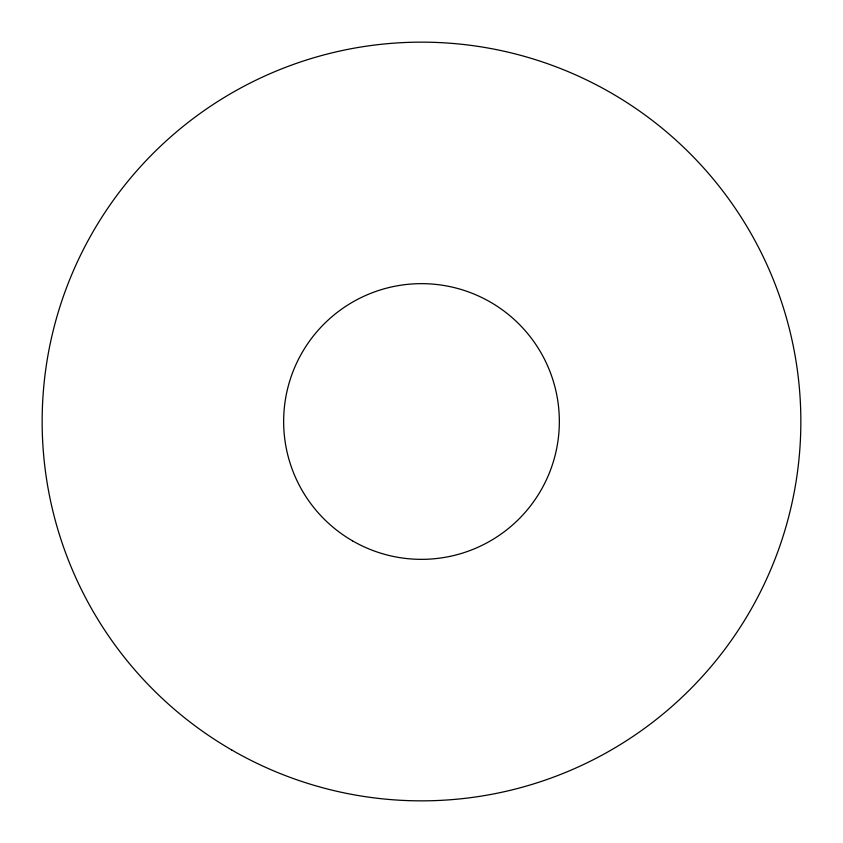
<?xml version="1.0" encoding="UTF-8"?>
<svg xmlns="http://www.w3.org/2000/svg" width="843" height="843" viewBox="0 0 843 843"><rect width="100%" height="100%" fill="white"/><g stroke="black" fill="none" stroke-linecap="round" stroke-linejoin="round"><path stroke-width="1.26" d="M231.825 750.028A379.35 379.35 0 0 0 800.85 421.5A379.35 379.35 0 0 0 231.825 92.972A379.35 379.35 0 0 0 231.825 750.028M352.574 540.879A137.841 137.841 0 0 0 559.341 421.5A137.841 137.841 0 0 0 352.574 302.121A137.841 137.841 0 0 0 352.574 540.879"/></g></svg>
